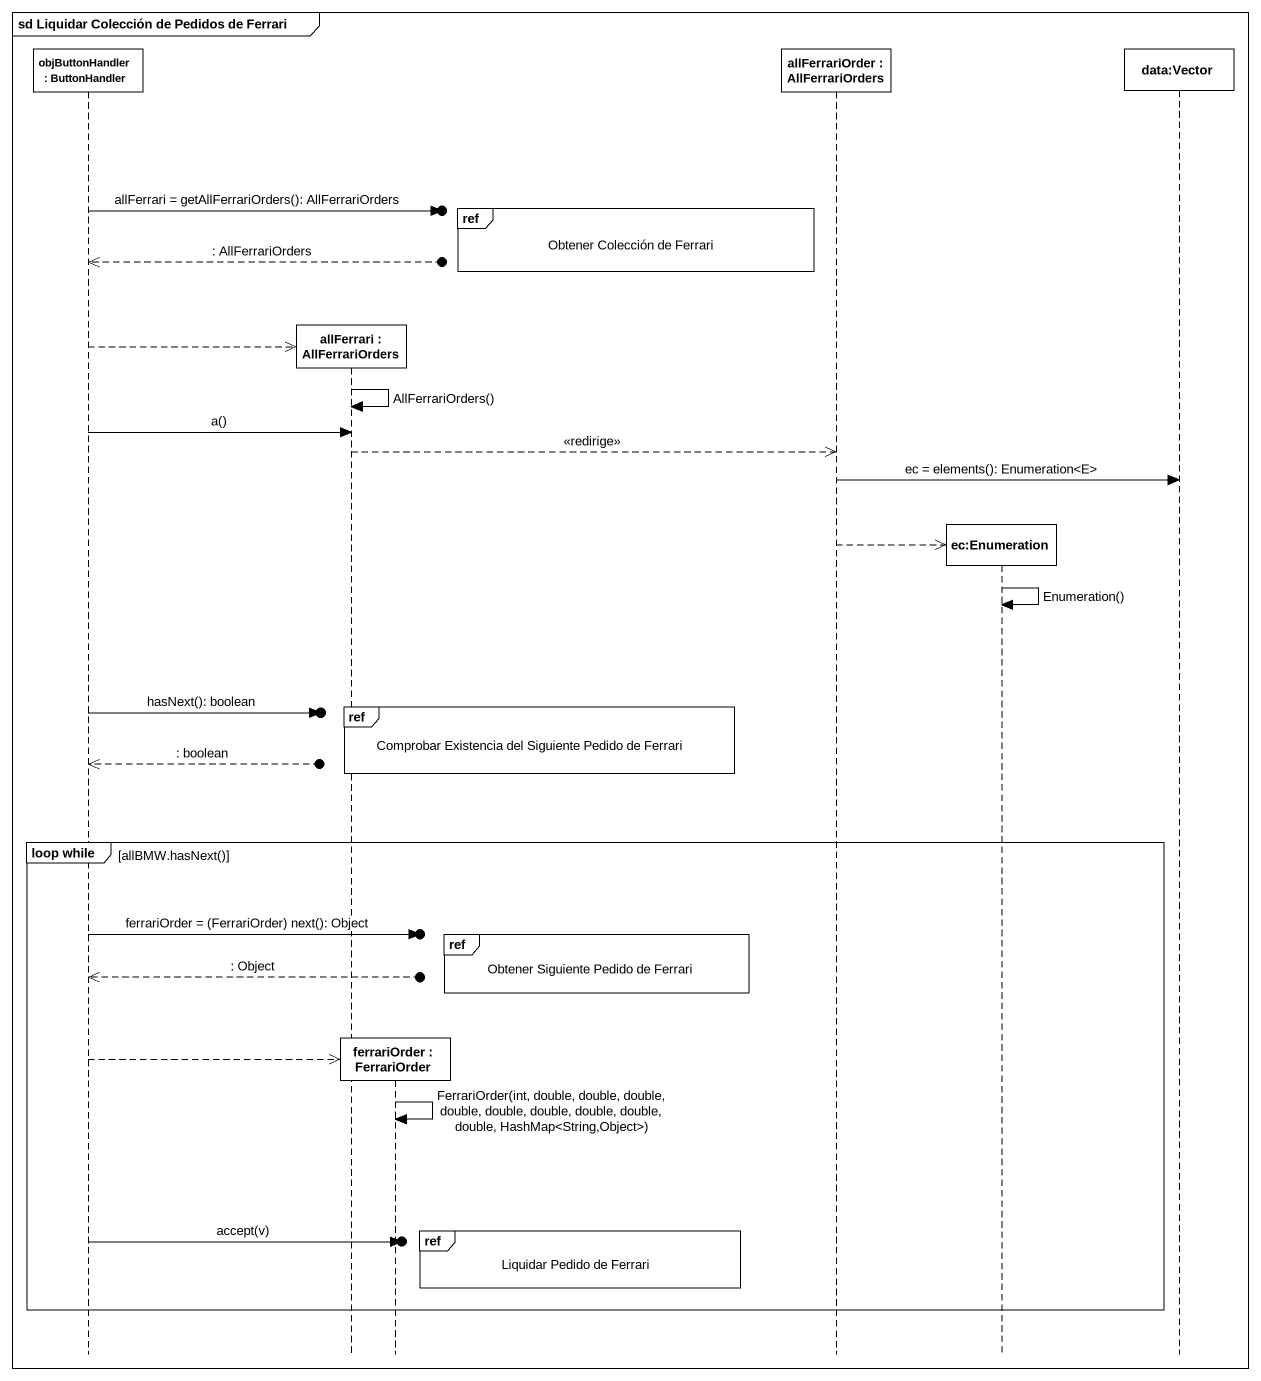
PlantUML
@startuml
mainframe sd Liquidar Colección de Pedidos de Ferrari
hide footbox
participant "objButtonHandler : ButtonHandler" as objButtonHandler
participant "allFerrari : AllFerrariOrders" as allFerrari
participant "ferrariOrder : FerrariOrder" as ferrariOrder
participant "allFerrariOrder : AllFerrariOrders" as allFerrariOrder
participant "ec:Enumeration" as ec_Enumeration
participant "data:Vector" as data_Vector

ref over allFerrariOrder : Obtener Colección de Ferrari
objButtonHandler ->o] : allFerrari = getAllFerrariOrders(): AllFerrariOrders
objButtonHandler <<--o] : : AllFerrariOrders
objButtonHandler -->> allFerrari **
allFerrari -> allFerrari : AllFerrariOrders()
objButtonHandler -> allFerrari : a()
allFerrari -->> allFerrariOrder : <<redirige>>
allFerrariOrder -> data_Vector : ec = elements(): Enumeration<E>
allFerrariOrder -->> ec_Enumeration **
ec_Enumeration -> ec_Enumeration : Enumeration()
ref over allFerrari, ferrariOrder : Comprobar Existencia del Siguiente Pedido de Ferrari
objButtonHandler ->o] : hasNext(): boolean
objButtonHandler <<--o] : : boolean
group loop while [allBMW.hasNext()]
  ref over ferrariOrder : Obtener Siguiente Pedido de Ferrari
  objButtonHandler ->o] : ferrariOrder = (FerrariOrder) next(): Object
  objButtonHandler <<--o] : : Object
  objButtonHandler -->> ferrariOrder **
  ferrariOrder -> ferrariOrder : FerrariOrder(int, double, double, double, double, double, double, double, double, double, HashMap<String,Object>)
  ref over ferrariOrder : Liquidar Pedido de Ferrari
  objButtonHandler ->o] : accept(v)
end
@enduml
